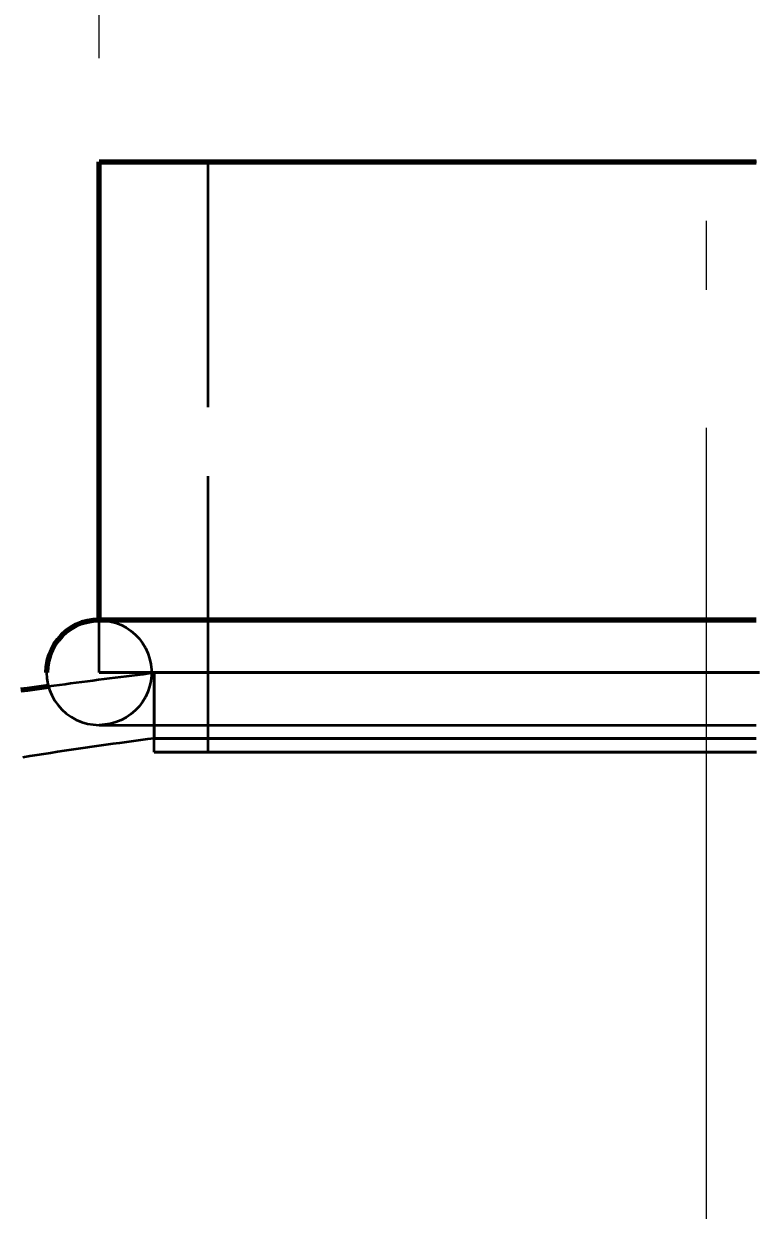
# Model space of a CAD drawing. Header units: millimetres. Extents: x 0 to 1554, y 0 to 420.
# Drawn here: x 106.86 to 117.44, y 348.84 to 366.03 of the extents above; entities that cross this region are included whole.
import ezdxf

# ---------------------------------------------------------------- set-up
doc = ezdxf.new("R2010")
doc.units = ezdxf.units.MM
doc.linetypes.add('IRAM-E-TRAZOS', pattern=[5, 4, -1])
doc.linetypes.add('IRAM-F-TRAZO-PUNTO', pattern=[20, 15, -2, 1, -2])
for name, color, linetype, lineweight in [('01-VISIBLE', 7, 'CONTINUOUS', 70), ('02-OCULTA', 4, 'IRAM-E-TRAZOS', 35), ('03-EJE', 1, 'IRAM-F-TRAZO-PUNTO', 18), ('04-COTA', 3, 'CONTINUOUS', 18)]:
    doc.layers.add(name, color=color, linetype=linetype, lineweight=lineweight)
doc.styles.add('ISO3098', font='isocpeur.ttf')
doc.dimstyles.new('FLAMA-IRAM', dxfattribs={"dimtxt": 3.5, "dimasz": 3.5, "dimexe": 2, "dimexo": 1.5, "dimgap": 1, "dimtad": 1, "dimdec": 1, "dimtxsty": 'ISO3098', "dimblk": 'IRAM_FLECHA', "dimblk1": 'IRAM_FLECHA', "dimblk2": 'IRAM_FLECHA', "dimcen": 2.5, "dimclrd": 256, "dimclre": 256, "dimclrt": 256, "dimazin": 3, "dimtfac": 1, "dimtmove": 0, "dimatfit": 3, "dimlwd": 18, "dimlwe": 18})

# ---------------------------------------------------------------- blocks, each defined once
blk = doc.blocks.new('IRAM_FLECHA')
blk.add_solid([(0, 0), (-1, 0.125), (-1, -0.125)])

msp = doc.modelspace()

# ---------------------------------------------------------------- linework, layer by layer
at = {"layer": '01-VISIBLE'}
msp.add_line((107.95, 357.388), (107.95, 364.028), dxfattribs=at)
for points in [[(107.95, 364.028), (108.03, 364.028), (108.11, 364.028), (108.19, 364.028), (108.27, 364.028), (108.35, 364.028), (108.43, 364.028), (108.51, 364.028), (108.59, 364.028), (108.67, 364.028), (108.75, 364.028), (108.83, 364.028), (108.91, 364.028), (108.99, 364.028), (109.07, 364.028), (109.15, 364.028), (109.23, 364.028), (109.31, 364.028), (109.39, 364.028), (109.47, 364.028), (109.55, 364.028), (109.63, 364.028), (109.71, 364.028), (109.79, 364.028), (109.87, 364.028), (109.95, 364.028), (110.03, 364.028), (110.11, 364.028), (110.19, 364.028), (110.27, 364.028), (110.35, 364.028), (110.43, 364.028), (110.51, 364.028), (110.59, 364.028), (110.67, 364.028), (110.75, 364.028), (110.83, 364.028), (110.91, 364.028), (110.99, 364.028), (111.07, 364.028), (111.15, 364.028), (111.23, 364.028), (111.31, 364.028), (111.39, 364.028), (111.47, 364.028), (111.55, 364.028), (111.63, 364.028), (111.71, 364.028), (111.79, 364.028), (111.87, 364.028), (111.95, 364.028), (112.03, 364.028), (112.11, 364.028), (112.19, 364.028), (112.27, 364.028), (112.35, 364.028), (112.43, 364.028), (112.51, 364.028), (112.59, 364.028), (112.67, 364.028), (112.75, 364.028), (112.83, 364.028), (112.91, 364.028), (112.99, 364.028), (113.07, 364.028), (113.15, 364.028), (113.23, 364.028), (113.31, 364.028), (113.39, 364.028), (113.47, 364.028), (113.55, 364.028), (113.63, 364.028), (113.71, 364.028), (113.79, 364.028), (113.87, 364.028), (113.95, 364.028), (114.03, 364.028), (114.11, 364.028), (114.19, 364.028), (114.27, 364.028), (114.35, 364.028), (114.43, 364.028), (114.51, 364.028), (114.59, 364.028), (114.67, 364.028), (114.75, 364.028), (114.83, 364.028), (114.91, 364.028), (114.99, 364.028), (115.07, 364.028), (115.15, 364.028), (115.23, 364.028), (115.31, 364.028), (115.39, 364.028), (115.47, 364.028), (115.55, 364.028), (115.63, 364.028), (115.71, 364.028), (115.79, 364.028), (115.87, 364.028), (115.95, 364.028), (116.03, 364.028), (116.11, 364.028), (116.19, 364.028), (116.27, 364.028), (116.35, 364.028), (116.43, 364.028), (116.51, 364.028), (116.59, 364.028), (116.67, 364.028), (116.75, 364.028), (116.83, 364.028), (116.91, 364.028), (116.99, 364.028), (117.07, 364.028), (117.15, 364.028), (117.23, 364.028), (117.31, 364.028), (117.39, 364.028), (117.47, 364.028)], [(107.95, 357.388), (107.865, 357.383), (107.781, 357.369), (107.699, 357.346), (107.62, 357.313), (107.546, 357.272), (107.476, 357.222), (107.413, 357.166), (107.356, 357.102), (107.306, 357.033), (107.265, 356.958), (107.233, 356.879), (107.209, 356.797), (107.195, 356.713), (107.19, 356.628)], [(117.47, 357.388), (117.39, 357.388), (117.31, 357.388), (117.23, 357.388), (117.15, 357.388), (117.07, 357.388), (116.99, 357.388), (116.91, 357.388), (116.83, 357.388), (116.75, 357.388), (116.67, 357.388), (116.59, 357.388), (116.51, 357.388), (116.43, 357.388), (116.35, 357.388), (116.27, 357.388), (116.19, 357.388), (116.11, 357.388), (116.03, 357.388), (115.95, 357.388), (115.87, 357.388), (115.79, 357.388), (115.71, 357.388), (115.63, 357.388), (115.55, 357.388), (115.47, 357.388), (115.39, 357.388), (115.31, 357.388), (115.23, 357.388), (115.15, 357.388), (115.07, 357.388), (114.99, 357.388), (114.91, 357.388), (114.83, 357.388), (114.75, 357.388), (114.67, 357.388), (114.59, 357.388), (114.51, 357.388), (114.43, 357.388), (114.35, 357.388), (114.27, 357.388), (114.19, 357.388), (114.11, 357.388), (114.03, 357.388), (113.95, 357.388), (113.87, 357.388), (113.79, 357.388), (113.71, 357.388), (113.63, 357.388), (113.55, 357.388), (113.47, 357.388), (113.39, 357.388), (113.31, 357.388), (113.23, 357.388), (113.15, 357.388), (113.07, 357.388), (112.99, 357.388), (112.91, 357.388), (112.83, 357.388), (112.75, 357.388), (112.67, 357.388), (112.59, 357.388), (112.51, 357.388), (112.43, 357.388), (112.35, 357.388), (112.27, 357.388), (112.19, 357.388), (112.11, 357.388), (112.03, 357.388), (111.95, 357.388), (111.87, 357.388), (111.79, 357.388), (111.71, 357.388), (111.63, 357.388), (111.55, 357.388), (111.47, 357.388), (111.39, 357.388), (111.31, 357.388), (111.23, 357.388), (111.15, 357.388), (111.07, 357.388), (110.99, 357.388), (110.91, 357.388), (110.83, 357.388), (110.75, 357.388), (110.67, 357.388), (110.59, 357.388), (110.51, 357.388), (110.43, 357.388), (110.35, 357.388), (110.27, 357.388), (110.19, 357.388), (110.11, 357.388), (110.03, 357.388), (109.95, 357.388), (109.87, 357.388), (109.79, 357.388), (109.71, 357.388), (109.63, 357.388), (109.55, 357.388), (109.47, 357.388), (109.39, 357.388), (109.31, 357.388), (109.23, 357.388), (109.15, 357.388), (109.07, 357.388), (108.99, 357.388), (108.91, 357.388), (108.83, 357.388), (108.75, 357.388), (108.67, 357.388), (108.59, 357.388), (108.51, 357.388), (108.43, 357.388), (108.35, 357.388), (108.27, 357.388), (108.19, 357.388), (108.11, 357.388), (108.03, 357.388), (107.95, 357.388)], [(106.816, 356.376), (106.916, 356.389), (107.016, 356.403), (107.116, 356.416), (107.216, 356.43)]]:
    msp.add_lwpolyline(points, dxfattribs=at)
at = {"layer": '02-OCULTA'}
for p, q in [((109.53, 355.474), (109.53, 364.028)), ((107.95, 356.628), (107.95, 357.388)), ((108.748, 355.474), (108.748, 356.628)), ((108.75, 356.628), (108.75, 355.674))]:
    msp.add_line(p, q, dxfattribs=at)
for points in [[(117.47, 364.028), (117.39, 364.028), (117.31, 364.028), (117.23, 364.028), (117.15, 364.028), (117.07, 364.028), (116.99, 364.028), (116.91, 364.028), (116.83, 364.028), (116.75, 364.028), (116.67, 364.028), (116.59, 364.028), (116.51, 364.028), (116.43, 364.028), (116.35, 364.028), (116.27, 364.028), (116.19, 364.028), (116.11, 364.028), (116.03, 364.028), (115.95, 364.028), (115.87, 364.028), (115.79, 364.028), (115.71, 364.028), (115.63, 364.028), (115.55, 364.028), (115.47, 364.028), (115.39, 364.028), (115.31, 364.028), (115.23, 364.028), (115.15, 364.028), (115.07, 364.028), (114.99, 364.028), (114.91, 364.028), (114.83, 364.028), (114.75, 364.028), (114.67, 364.028), (114.59, 364.028), (114.51, 364.028), (114.43, 364.028), (114.35, 364.028), (114.27, 364.028), (114.19, 364.028), (114.11, 364.028), (114.03, 364.028), (113.95, 364.028), (113.87, 364.028), (113.79, 364.028), (113.71, 364.028), (113.63, 364.028), (113.55, 364.028), (113.47, 364.028), (113.39, 364.028), (113.31, 364.028), (113.23, 364.028), (113.15, 364.028), (113.07, 364.028), (112.99, 364.028), (112.91, 364.028), (112.83, 364.028), (112.75, 364.028), (112.67, 364.028), (112.59, 364.028), (112.51, 364.028), (112.43, 364.028), (112.35, 364.028), (112.27, 364.028), (112.19, 364.028), (112.11, 364.028), (112.03, 364.028), (111.95, 364.028), (111.87, 364.028), (111.79, 364.028), (111.71, 364.028), (111.63, 364.028), (111.55, 364.028), (111.47, 364.028), (111.39, 364.028), (111.31, 364.028), (111.23, 364.028), (111.15, 364.028), (111.07, 364.028), (110.99, 364.028), (110.91, 364.028), (110.83, 364.028), (110.75, 364.028), (110.67, 364.028), (110.59, 364.028), (110.51, 364.028), (110.43, 364.028), (110.35, 364.028), (110.27, 364.028), (110.19, 364.028), (110.11, 364.028), (110.03, 364.028), (109.95, 364.028), (109.87, 364.028), (109.79, 364.028), (109.71, 364.028), (109.63, 364.028), (109.55, 364.028), (109.47, 364.028), (109.39, 364.028), (109.31, 364.028), (109.23, 364.028), (109.15, 364.028), (109.07, 364.028), (108.99, 364.028), (108.91, 364.028), (108.83, 364.028), (108.75, 364.028), (108.67, 364.028), (108.59, 364.028), (108.51, 364.028), (108.43, 364.028), (108.35, 364.028), (108.27, 364.028), (108.19, 364.028), (108.11, 364.028), (108.03, 364.028), (107.95, 364.028)], [(117.472, 364.028), (117.392, 364.028), (117.312, 364.028), (117.231, 364.028), (117.151, 364.028), (117.071, 364.028), (116.991, 364.028), (116.91, 364.028), (116.83, 364.028), (116.75, 364.028), (116.67, 364.028), (116.59, 364.028), (116.509, 364.028), (116.429, 364.028), (116.349, 364.028), (116.269, 364.028), (116.188, 364.028), (116.108, 364.028), (116.028, 364.028), (115.948, 364.028), (115.868, 364.028), (115.787, 364.028), (115.707, 364.028), (115.627, 364.028), (115.547, 364.028), (115.466, 364.028), (115.386, 364.028), (115.306, 364.028), (115.226, 364.028), (115.146, 364.028), (115.065, 364.028), (114.985, 364.028), (114.905, 364.028), (114.825, 364.028), (114.744, 364.028), (114.664, 364.028), (114.584, 364.028), (114.504, 364.028), (114.424, 364.028), (114.343, 364.028), (114.263, 364.028), (114.183, 364.028), (114.103, 364.028), (114.022, 364.028), (113.942, 364.028), (113.862, 364.028), (113.782, 364.028), (113.702, 364.028), (113.621, 364.028), (113.541, 364.028), (113.461, 364.028), (113.381, 364.028), (113.3, 364.028), (113.22, 364.028), (113.14, 364.028), (113.06, 364.028), (112.98, 364.028), (112.899, 364.028), (112.819, 364.028), (112.739, 364.028), (112.659, 364.028), (112.578, 364.028), (112.498, 364.028), (112.418, 364.028), (112.338, 364.028), (112.258, 364.028), (112.177, 364.028), (112.097, 364.028), (112.017, 364.028), (111.937, 364.028), (111.856, 364.028), (111.776, 364.028), (111.696, 364.028), (111.616, 364.028), (111.536, 364.028), (111.455, 364.028), (111.375, 364.028), (111.295, 364.028), (111.215, 364.028), (111.134, 364.028), (111.054, 364.028), (110.974, 364.028), (110.894, 364.028), (110.814, 364.028), (110.733, 364.028), (110.653, 364.028), (110.573, 364.028), (110.493, 364.028), (110.412, 364.028), (110.332, 364.028), (110.252, 364.028), (110.172, 364.028), (110.092, 364.028), (110.011, 364.028), (109.931, 364.028), (109.851, 364.028), (109.771, 364.028), (109.69, 364.028), (109.61, 364.028), (109.53, 364.028)], [(109.53, 364.028), (109.61, 364.028), (109.69, 364.028), (109.771, 364.028), (109.851, 364.028), (109.931, 364.028), (110.011, 364.028), (110.092, 364.028), (110.172, 364.028), (110.252, 364.028), (110.332, 364.028), (110.412, 364.028), (110.493, 364.028), (110.573, 364.028), (110.653, 364.028), (110.733, 364.028), (110.814, 364.028), (110.894, 364.028), (110.974, 364.028), (111.054, 364.028), (111.134, 364.028), (111.215, 364.028), (111.295, 364.028), (111.375, 364.028), (111.455, 364.028), (111.536, 364.028), (111.616, 364.028), (111.696, 364.028), (111.776, 364.028), (111.856, 364.028), (111.937, 364.028), (112.017, 364.028), (112.097, 364.028), (112.177, 364.028), (112.258, 364.028), (112.338, 364.028), (112.418, 364.028), (112.498, 364.028), (112.578, 364.028), (112.659, 364.028), (112.739, 364.028), (112.819, 364.028), (112.899, 364.028), (112.98, 364.028), (113.06, 364.028), (113.14, 364.028), (113.22, 364.028), (113.3, 364.028), (113.381, 364.028), (113.461, 364.028), (113.541, 364.028), (113.621, 364.028), (113.702, 364.028), (113.782, 364.028), (113.862, 364.028), (113.942, 364.028), (114.022, 364.028), (114.103, 364.028), (114.183, 364.028), (114.263, 364.028), (114.343, 364.028), (114.424, 364.028), (114.504, 364.028), (114.584, 364.028), (114.664, 364.028), (114.744, 364.028), (114.825, 364.028), (114.905, 364.028), (114.985, 364.028), (115.065, 364.028), (115.146, 364.028), (115.226, 364.028), (115.306, 364.028), (115.386, 364.028), (115.466, 364.028), (115.547, 364.028), (115.627, 364.028), (115.707, 364.028), (115.787, 364.028), (115.868, 364.028), (115.948, 364.028), (116.028, 364.028), (116.108, 364.028), (116.188, 364.028), (116.269, 364.028), (116.349, 364.028), (116.429, 364.028), (116.509, 364.028), (116.59, 364.028), (116.67, 364.028), (116.75, 364.028), (116.83, 364.028), (116.91, 364.028), (116.991, 364.028), (117.071, 364.028), (117.151, 364.028), (117.231, 364.028), (117.312, 364.028), (117.392, 364.028), (117.472, 364.028)], [(117.47, 357.388), (117.39, 357.388), (117.31, 357.388), (117.23, 357.388), (117.15, 357.388), (117.07, 357.388), (116.99, 357.388), (116.91, 357.388), (116.83, 357.388), (116.75, 357.388), (116.67, 357.388), (116.59, 357.388), (116.51, 357.388), (116.43, 357.388), (116.35, 357.388), (116.27, 357.388), (116.19, 357.388), (116.11, 357.388), (116.03, 357.388), (115.95, 357.388), (115.87, 357.388), (115.79, 357.388), (115.71, 357.388), (115.63, 357.388), (115.55, 357.388), (115.47, 357.388), (115.39, 357.388), (115.31, 357.388), (115.23, 357.388), (115.15, 357.388), (115.07, 357.388), (114.99, 357.388), (114.91, 357.388), (114.83, 357.388), (114.75, 357.388), (114.67, 357.388), (114.59, 357.388), (114.51, 357.388), (114.43, 357.388), (114.35, 357.388), (114.27, 357.388), (114.19, 357.388), (114.11, 357.388), (114.03, 357.388), (113.95, 357.388), (113.87, 357.388), (113.79, 357.388), (113.71, 357.388), (113.63, 357.388), (113.55, 357.388), (113.47, 357.388), (113.39, 357.388), (113.31, 357.388), (113.23, 357.388), (113.15, 357.388), (113.07, 357.388), (112.99, 357.388), (112.91, 357.388), (112.83, 357.388), (112.75, 357.388), (112.67, 357.388), (112.59, 357.388), (112.51, 357.388), (112.43, 357.388), (112.35, 357.388), (112.27, 357.388), (112.19, 357.388), (112.11, 357.388), (112.03, 357.388), (111.95, 357.388), (111.87, 357.388), (111.79, 357.388), (111.71, 357.388), (111.63, 357.388), (111.55, 357.388), (111.47, 357.388), (111.39, 357.388), (111.31, 357.388), (111.23, 357.388), (111.15, 357.388), (111.07, 357.388), (110.99, 357.388), (110.91, 357.388), (110.83, 357.388), (110.75, 357.388), (110.67, 357.388), (110.59, 357.388), (110.51, 357.388), (110.43, 357.388), (110.35, 357.388), (110.27, 357.388), (110.19, 357.388), (110.11, 357.388), (110.03, 357.388), (109.95, 357.388), (109.87, 357.388), (109.79, 357.388), (109.71, 357.388), (109.63, 357.388), (109.55, 357.388), (109.47, 357.388), (109.39, 357.388), (109.31, 357.388), (109.23, 357.388), (109.15, 357.388), (109.07, 357.388), (108.99, 357.388), (108.91, 357.388), (108.83, 357.388), (108.75, 357.388), (108.67, 357.388), (108.59, 357.388), (108.51, 357.388), (108.43, 357.388), (108.35, 357.388), (108.27, 357.388), (108.19, 357.388), (108.11, 357.388), (108.03, 357.388), (107.95, 357.388)], [(107.95, 357.388), (108.032, 357.384), (108.113, 357.37), (108.193, 357.348), (108.269, 357.318), (108.342, 357.279), (108.41, 357.233), (108.473, 357.18), (108.529, 357.12), (108.579, 357.055), (108.621, 356.984), (108.656, 356.91), (108.682, 356.832), (108.7, 356.751), (108.709, 356.669), (108.709, 356.587), (108.7, 356.505), (108.682, 356.425), (108.656, 356.347), (108.621, 356.272), (108.579, 356.202), (108.529, 356.136), (108.473, 356.076), (108.41, 356.023), (108.342, 355.977), (108.269, 355.938), (108.193, 355.908), (108.113, 355.886), (108.032, 355.873), (107.95, 355.868)], [(107.19, 356.628), (107.195, 356.543), (107.209, 356.459), (107.233, 356.377), (107.265, 356.298), (107.306, 356.224), (107.356, 356.154), (107.413, 356.091), (107.476, 356.034), (107.546, 355.985), (107.62, 355.943), (107.699, 355.911), (107.781, 355.887), (107.865, 355.873), (107.95, 355.868)], [(107.216, 356.43), (107.297, 356.44), (107.378, 356.451), (107.458, 356.462), (107.539, 356.472), (107.62, 356.483), (107.701, 356.494), (107.781, 356.504), (107.862, 356.515), (107.943, 356.525), (108.023, 356.535), (108.104, 356.546), (108.185, 356.556), (108.266, 356.566), (108.346, 356.576), (108.427, 356.587), (108.508, 356.597), (108.589, 356.607), (108.669, 356.618), (108.75, 356.628)], [(117.47, 356.628), (117.39, 356.628), (117.31, 356.628), (117.23, 356.628), (117.15, 356.628), (117.07, 356.628), (116.99, 356.628), (116.91, 356.628), (116.83, 356.628), (116.75, 356.628), (116.67, 356.628), (116.59, 356.628), (116.51, 356.628), (116.43, 356.628), (116.35, 356.628), (116.27, 356.628), (116.19, 356.628), (116.11, 356.628), (116.03, 356.628), (115.95, 356.628), (115.87, 356.628), (115.79, 356.628), (115.71, 356.628), (115.63, 356.628), (115.55, 356.628), (115.47, 356.628), (115.39, 356.628), (115.31, 356.628), (115.23, 356.628), (115.15, 356.628), (115.07, 356.628), (114.99, 356.628), (114.91, 356.628), (114.83, 356.628), (114.75, 356.628), (114.67, 356.628), (114.59, 356.628), (114.51, 356.628), (114.43, 356.628), (114.35, 356.628), (114.27, 356.628), (114.19, 356.628), (114.11, 356.628), (114.03, 356.628), (113.95, 356.628), (113.87, 356.628), (113.79, 356.628), (113.71, 356.628), (113.63, 356.628), (113.55, 356.628), (113.47, 356.628), (113.39, 356.628), (113.31, 356.628), (113.23, 356.628), (113.15, 356.628), (113.07, 356.628), (112.99, 356.628), (112.91, 356.628), (112.83, 356.628), (112.75, 356.628), (112.67, 356.628), (112.59, 356.628), (112.51, 356.628), (112.43, 356.628), (112.35, 356.628), (112.27, 356.628), (112.19, 356.628), (112.11, 356.628), (112.03, 356.628), (111.95, 356.628), (111.87, 356.628), (111.79, 356.628), (111.71, 356.628), (111.63, 356.628), (111.55, 356.628), (111.47, 356.628), (111.39, 356.628), (111.31, 356.628), (111.23, 356.628), (111.15, 356.628), (111.07, 356.628), (110.99, 356.628), (110.91, 356.628), (110.83, 356.628), (110.75, 356.628), (110.67, 356.628), (110.59, 356.628), (110.51, 356.628), (110.43, 356.628), (110.35, 356.628), (110.27, 356.628), (110.19, 356.628), (110.11, 356.628), (110.03, 356.628), (109.95, 356.628), (109.87, 356.628), (109.79, 356.628), (109.71, 356.628), (109.63, 356.628), (109.55, 356.628), (109.47, 356.628), (109.39, 356.628), (109.31, 356.628), (109.23, 356.628), (109.15, 356.628), (109.07, 356.628), (108.99, 356.628), (108.91, 356.628), (108.83, 356.628), (108.75, 356.628), (108.67, 356.628), (108.59, 356.628), (108.51, 356.628), (108.43, 356.628), (108.35, 356.628), (108.27, 356.628), (108.19, 356.628), (108.11, 356.628), (108.03, 356.628), (107.95, 356.628)], [(107.95, 356.628), (108.03, 356.628), (108.11, 356.628), (108.19, 356.628), (108.27, 356.628), (108.35, 356.628), (108.43, 356.628), (108.51, 356.628), (108.59, 356.628), (108.67, 356.628), (108.75, 356.628), (108.83, 356.628), (108.91, 356.628), (108.99, 356.628), (109.07, 356.628), (109.15, 356.628), (109.23, 356.628), (109.31, 356.628), (109.39, 356.628), (109.47, 356.628), (109.55, 356.628), (109.63, 356.628), (109.71, 356.628), (109.79, 356.628), (109.87, 356.628), (109.95, 356.628), (110.03, 356.628), (110.11, 356.628), (110.19, 356.628), (110.27, 356.628), (110.35, 356.628), (110.43, 356.628), (110.51, 356.628), (110.59, 356.628), (110.67, 356.628), (110.75, 356.628), (110.83, 356.628), (110.91, 356.628), (110.99, 356.628), (111.07, 356.628), (111.15, 356.628), (111.23, 356.628), (111.31, 356.628), (111.39, 356.628), (111.47, 356.628), (111.55, 356.628), (111.63, 356.628), (111.71, 356.628), (111.79, 356.628), (111.87, 356.628), (111.95, 356.628), (112.03, 356.628), (112.11, 356.628), (112.19, 356.628), (112.27, 356.628), (112.35, 356.628), (112.43, 356.628), (112.51, 356.628), (112.59, 356.628), (112.67, 356.628), (112.75, 356.628), (112.83, 356.628), (112.91, 356.628), (112.99, 356.628), (113.07, 356.628), (113.15, 356.628), (113.23, 356.628), (113.31, 356.628), (113.39, 356.628), (113.47, 356.628), (113.55, 356.628), (113.63, 356.628), (113.71, 356.628), (113.79, 356.628), (113.87, 356.628), (113.95, 356.628), (114.03, 356.628), (114.11, 356.628), (114.19, 356.628), (114.27, 356.628), (114.35, 356.628), (114.43, 356.628), (114.51, 356.628), (114.59, 356.628), (114.67, 356.628), (114.75, 356.628), (114.83, 356.628), (114.91, 356.628), (114.99, 356.628), (115.07, 356.628), (115.15, 356.628), (115.23, 356.628), (115.31, 356.628), (115.39, 356.628), (115.47, 356.628), (115.55, 356.628), (115.63, 356.628), (115.71, 356.628), (115.79, 356.628), (115.87, 356.628), (115.95, 356.628), (116.03, 356.628), (116.11, 356.628), (116.19, 356.628), (116.27, 356.628), (116.35, 356.628), (116.43, 356.628), (116.51, 356.628), (116.59, 356.628), (116.67, 356.628), (116.75, 356.628), (116.83, 356.628), (116.91, 356.628), (116.99, 356.628), (117.07, 356.628), (117.15, 356.628), (117.23, 356.628), (117.31, 356.628), (117.39, 356.628), (117.47, 356.628)], [(117.47, 356.628), (117.39, 356.628), (117.31, 356.628), (117.23, 356.628), (117.15, 356.628), (117.07, 356.628), (116.99, 356.628), (116.91, 356.628), (116.83, 356.628), (116.75, 356.628), (116.67, 356.628), (116.59, 356.628), (116.51, 356.628), (116.43, 356.628), (116.35, 356.628), (116.27, 356.628), (116.19, 356.628), (116.11, 356.628), (116.03, 356.628), (115.95, 356.628), (115.87, 356.628), (115.79, 356.628), (115.71, 356.628), (115.63, 356.628), (115.55, 356.628), (115.47, 356.628), (115.39, 356.628), (115.31, 356.628), (115.23, 356.628), (115.15, 356.628), (115.07, 356.628), (114.99, 356.628), (114.91, 356.628), (114.83, 356.628), (114.749, 356.628), (114.669, 356.628), (114.589, 356.628), (114.509, 356.628), (114.429, 356.628), (114.349, 356.628), (114.269, 356.628), (114.189, 356.628), (114.109, 356.628), (114.029, 356.628), (113.949, 356.628), (113.869, 356.628), (113.789, 356.628), (113.709, 356.628), (113.629, 356.628), (113.549, 356.628), (113.469, 356.628), (113.389, 356.628), (113.309, 356.628), (113.229, 356.628), (113.149, 356.628), (113.069, 356.628), (112.989, 356.628), (112.909, 356.628), (112.829, 356.628), (112.749, 356.628), (112.669, 356.628), (112.589, 356.628), (112.509, 356.628), (112.429, 356.628), (112.349, 356.628), (112.269, 356.628), (112.189, 356.628), (112.109, 356.628), (112.029, 356.628), (111.949, 356.628), (111.869, 356.628), (111.789, 356.628), (111.709, 356.628), (111.629, 356.628), (111.549, 356.628), (111.469, 356.628), (111.389, 356.628), (111.309, 356.628), (111.229, 356.628), (111.149, 356.628), (111.069, 356.628), (110.989, 356.628), (110.909, 356.628), (110.829, 356.628), (110.748, 356.628), (110.668, 356.628), (110.588, 356.628), (110.508, 356.628), (110.428, 356.628), (110.348, 356.628), (110.268, 356.628), (110.188, 356.628), (110.108, 356.628), (110.028, 356.628), (109.948, 356.628), (109.868, 356.628), (109.788, 356.628), (109.708, 356.628), (109.628, 356.628), (109.548, 356.628), (109.468, 356.628), (109.388, 356.628), (109.308, 356.628), (109.228, 356.628), (109.148, 356.628), (109.068, 356.628), (108.988, 356.628), (108.908, 356.628), (108.828, 356.628), (108.748, 356.628)], [(108.748, 356.628), (108.828, 356.628), (108.908, 356.628), (108.988, 356.628), (109.068, 356.628), (109.148, 356.628), (109.228, 356.628), (109.308, 356.628), (109.388, 356.628), (109.468, 356.628), (109.548, 356.628), (109.628, 356.628), (109.708, 356.628), (109.788, 356.628), (109.868, 356.628), (109.948, 356.628), (110.028, 356.628), (110.108, 356.628), (110.188, 356.628), (110.268, 356.628), (110.348, 356.628), (110.428, 356.628), (110.508, 356.628), (110.588, 356.628), (110.668, 356.628), (110.748, 356.628), (110.829, 356.628), (110.909, 356.628), (110.989, 356.628), (111.069, 356.628), (111.149, 356.628), (111.229, 356.628), (111.309, 356.628), (111.389, 356.628), (111.469, 356.628), (111.549, 356.628), (111.629, 356.628), (111.709, 356.628), (111.789, 356.628), (111.869, 356.628), (111.949, 356.628), (112.029, 356.628), (112.109, 356.628), (112.189, 356.628), (112.269, 356.628), (112.349, 356.628), (112.429, 356.628), (112.509, 356.628), (112.589, 356.628), (112.669, 356.628), (112.749, 356.628), (112.829, 356.628), (112.909, 356.628), (112.989, 356.628), (113.069, 356.628), (113.149, 356.628), (113.229, 356.628), (113.309, 356.628), (113.389, 356.628), (113.469, 356.628), (113.549, 356.628), (113.629, 356.628), (113.709, 356.628), (113.789, 356.628), (113.869, 356.628), (113.949, 356.628), (114.029, 356.628), (114.109, 356.628), (114.189, 356.628), (114.269, 356.628), (114.349, 356.628), (114.429, 356.628), (114.509, 356.628), (114.589, 356.628), (114.669, 356.628), (114.749, 356.628), (114.83, 356.628), (114.91, 356.628), (114.99, 356.628), (115.07, 356.628), (115.15, 356.628), (115.23, 356.628), (115.31, 356.628), (115.39, 356.628), (115.47, 356.628), (115.55, 356.628), (115.63, 356.628), (115.71, 356.628), (115.79, 356.628), (115.87, 356.628), (115.95, 356.628), (116.03, 356.628), (116.11, 356.628), (116.19, 356.628), (116.27, 356.628), (116.35, 356.628), (116.43, 356.628), (116.51, 356.628), (116.59, 356.628), (116.67, 356.628), (116.75, 356.628), (116.83, 356.628), (116.91, 356.628), (116.99, 356.628), (117.07, 356.628), (117.15, 356.628), (117.23, 356.628), (117.31, 356.628), (117.39, 356.628), (117.47, 356.628)], [(117.514, 356.628), (117.433, 356.628), (117.353, 356.628), (117.273, 356.628), (117.192, 356.628), (117.112, 356.628), (117.031, 356.628), (116.951, 356.628), (116.871, 356.628), (116.79, 356.628), (116.71, 356.628), (116.629, 356.628), (116.549, 356.628), (116.469, 356.628), (116.388, 356.628), (116.308, 356.628), (116.227, 356.628), (116.147, 356.628), (116.067, 356.628), (115.986, 356.628), (115.906, 356.628), (115.825, 356.628), (115.745, 356.628), (115.665, 356.628), (115.584, 356.628), (115.504, 356.628), (115.423, 356.628), (115.343, 356.628), (115.263, 356.628), (115.182, 356.628), (115.102, 356.628), (115.021, 356.628), (114.941, 356.628), (114.861, 356.628), (114.78, 356.628), (114.7, 356.628), (114.619, 356.628), (114.539, 356.628), (114.459, 356.628), (114.378, 356.628), (114.298, 356.628), (114.217, 356.628), (114.137, 356.628), (114.057, 356.628), (113.976, 356.628), (113.896, 356.628), (113.815, 356.628), (113.735, 356.628), (113.655, 356.628), (113.574, 356.628), (113.494, 356.628), (113.413, 356.628), (113.333, 356.628), (113.253, 356.628), (113.172, 356.628), (113.092, 356.628), (113.011, 356.628), (112.931, 356.628), (112.851, 356.628), (112.77, 356.628), (112.69, 356.628), (112.609, 356.628), (112.529, 356.628), (112.448, 356.628), (112.368, 356.628), (112.288, 356.628), (112.207, 356.628), (112.127, 356.628), (112.046, 356.628), (111.966, 356.628), (111.886, 356.628), (111.805, 356.628), (111.725, 356.628), (111.644, 356.628), (111.564, 356.628), (111.484, 356.628), (111.403, 356.628), (111.323, 356.628), (111.242, 356.628), (111.162, 356.628), (111.082, 356.628), (111.001, 356.628), (110.921, 356.628), (110.84, 356.628), (110.76, 356.628), (110.68, 356.628), (110.599, 356.628), (110.519, 356.628), (110.438, 356.628), (110.358, 356.628), (110.278, 356.628), (110.197, 356.628), (110.117, 356.628), (110.036, 356.628), (109.956, 356.628), (109.876, 356.628), (109.795, 356.628), (109.715, 356.628), (109.634, 356.628), (109.554, 356.628), (109.474, 356.628), (109.393, 356.628), (109.313, 356.628), (109.232, 356.628), (109.152, 356.628), (109.072, 356.628), (108.991, 356.628), (108.911, 356.628), (108.83, 356.628), (108.75, 356.628)], [(108.75, 356.628), (108.83, 356.628), (108.911, 356.628), (108.991, 356.628), (109.072, 356.628), (109.152, 356.628), (109.232, 356.628), (109.313, 356.628), (109.393, 356.628), (109.474, 356.628), (109.554, 356.628), (109.634, 356.628), (109.715, 356.628), (109.795, 356.628), (109.876, 356.628), (109.956, 356.628), (110.036, 356.628), (110.117, 356.628), (110.197, 356.628), (110.278, 356.628), (110.358, 356.628), (110.438, 356.628), (110.519, 356.628), (110.599, 356.628), (110.68, 356.628), (110.76, 356.628), (110.84, 356.628), (110.921, 356.628), (111.001, 356.628), (111.082, 356.628), (111.162, 356.628), (111.242, 356.628), (111.323, 356.628), (111.403, 356.628), (111.484, 356.628), (111.564, 356.628), (111.644, 356.628), (111.725, 356.628), (111.805, 356.628), (111.886, 356.628), (111.966, 356.628), (112.046, 356.628), (112.127, 356.628), (112.207, 356.628), (112.288, 356.628), (112.368, 356.628), (112.448, 356.628), (112.529, 356.628), (112.609, 356.628), (112.69, 356.628), (112.77, 356.628), (112.851, 356.628), (112.931, 356.628), (113.011, 356.628), (113.092, 356.628), (113.172, 356.628), (113.253, 356.628), (113.333, 356.628), (113.413, 356.628), (113.494, 356.628), (113.574, 356.628), (113.655, 356.628), (113.735, 356.628), (113.815, 356.628), (113.896, 356.628), (113.976, 356.628), (114.057, 356.628), (114.137, 356.628), (114.217, 356.628), (114.298, 356.628), (114.378, 356.628), (114.459, 356.628), (114.539, 356.628), (114.619, 356.628), (114.7, 356.628), (114.78, 356.628), (114.861, 356.628), (114.941, 356.628), (115.021, 356.628), (115.102, 356.628), (115.182, 356.628), (115.263, 356.628), (115.343, 356.628), (115.423, 356.628), (115.504, 356.628), (115.584, 356.628), (115.665, 356.628), (115.745, 356.628), (115.825, 356.628), (115.906, 356.628), (115.986, 356.628), (116.067, 356.628), (116.147, 356.628), (116.227, 356.628), (116.308, 356.628), (116.388, 356.628), (116.469, 356.628), (116.549, 356.628), (116.629, 356.628), (116.71, 356.628), (116.79, 356.628), (116.871, 356.628), (116.951, 356.628), (117.031, 356.628), (117.112, 356.628), (117.192, 356.628), (117.273, 356.628), (117.353, 356.628), (117.433, 356.628), (117.514, 356.628)], [(107.95, 355.868), (108.03, 355.868), (108.11, 355.868), (108.19, 355.868), (108.27, 355.868), (108.35, 355.868), (108.43, 355.868), (108.51, 355.868), (108.59, 355.868), (108.67, 355.868), (108.75, 355.868), (108.83, 355.868), (108.91, 355.868), (108.99, 355.868), (109.07, 355.868), (109.15, 355.868), (109.23, 355.868), (109.31, 355.868), (109.39, 355.868), (109.47, 355.868), (109.55, 355.868), (109.63, 355.868), (109.71, 355.868), (109.79, 355.868), (109.87, 355.868), (109.95, 355.868), (110.03, 355.868), (110.11, 355.868), (110.19, 355.868), (110.27, 355.868), (110.35, 355.868), (110.43, 355.868), (110.51, 355.868), (110.59, 355.868), (110.67, 355.868), (110.75, 355.868), (110.83, 355.868), (110.91, 355.868), (110.99, 355.868), (111.07, 355.868), (111.15, 355.868), (111.23, 355.868), (111.31, 355.868), (111.39, 355.868), (111.47, 355.868), (111.55, 355.868), (111.63, 355.868), (111.71, 355.868), (111.79, 355.868), (111.87, 355.868), (111.95, 355.868), (112.03, 355.868), (112.11, 355.868), (112.19, 355.868), (112.27, 355.868), (112.35, 355.868), (112.43, 355.868), (112.51, 355.868), (112.59, 355.868), (112.67, 355.868), (112.75, 355.868), (112.83, 355.868), (112.91, 355.868), (112.99, 355.868), (113.07, 355.868), (113.15, 355.868), (113.23, 355.868), (113.31, 355.868), (113.39, 355.868), (113.47, 355.868), (113.55, 355.868), (113.63, 355.868), (113.71, 355.868), (113.79, 355.868), (113.87, 355.868), (113.95, 355.868), (114.03, 355.868), (114.11, 355.868), (114.19, 355.868), (114.27, 355.868), (114.35, 355.868), (114.43, 355.868), (114.51, 355.868), (114.59, 355.868), (114.67, 355.868), (114.75, 355.868), (114.83, 355.868), (114.91, 355.868), (114.99, 355.868), (115.07, 355.868), (115.15, 355.868), (115.23, 355.868), (115.31, 355.868), (115.39, 355.868), (115.47, 355.868), (115.55, 355.868), (115.63, 355.868), (115.71, 355.868), (115.79, 355.868), (115.87, 355.868), (115.95, 355.868), (116.03, 355.868), (116.11, 355.868), (116.19, 355.868), (116.27, 355.868), (116.35, 355.868), (116.43, 355.868), (116.51, 355.868), (116.59, 355.868), (116.67, 355.868), (116.75, 355.868), (116.83, 355.868), (116.91, 355.868), (116.99, 355.868), (117.07, 355.868), (117.15, 355.868), (117.23, 355.868), (117.31, 355.868), (117.39, 355.868), (117.47, 355.868)], [(107.95, 355.868), (108.03, 355.868), (108.11, 355.868), (108.19, 355.868), (108.27, 355.868), (108.35, 355.868), (108.43, 355.868), (108.51, 355.868), (108.59, 355.868), (108.67, 355.868), (108.75, 355.868), (108.83, 355.868), (108.91, 355.868), (108.99, 355.868), (109.07, 355.868), (109.15, 355.868), (109.23, 355.868), (109.31, 355.868), (109.39, 355.868), (109.47, 355.868), (109.55, 355.868), (109.63, 355.868), (109.71, 355.868), (109.79, 355.868), (109.87, 355.868), (109.95, 355.868), (110.03, 355.868), (110.11, 355.868), (110.19, 355.868), (110.27, 355.868), (110.35, 355.868), (110.43, 355.868), (110.51, 355.868), (110.59, 355.868), (110.67, 355.868), (110.75, 355.868), (110.83, 355.868), (110.91, 355.868), (110.99, 355.868), (111.07, 355.868), (111.15, 355.868), (111.23, 355.868), (111.31, 355.868), (111.39, 355.868), (111.47, 355.868), (111.55, 355.868), (111.63, 355.868), (111.71, 355.868), (111.79, 355.868), (111.87, 355.868), (111.95, 355.868), (112.03, 355.868), (112.11, 355.868), (112.19, 355.868), (112.27, 355.868), (112.35, 355.868), (112.43, 355.868), (112.51, 355.868), (112.59, 355.868), (112.67, 355.868), (112.75, 355.868), (112.83, 355.868), (112.91, 355.868), (112.99, 355.868), (113.07, 355.868), (113.15, 355.868), (113.23, 355.868), (113.31, 355.868), (113.39, 355.868), (113.47, 355.868), (113.55, 355.868), (113.63, 355.868), (113.71, 355.868), (113.79, 355.868), (113.87, 355.868), (113.95, 355.868), (114.03, 355.868), (114.11, 355.868), (114.19, 355.868), (114.27, 355.868), (114.35, 355.868), (114.43, 355.868), (114.51, 355.868), (114.59, 355.868), (114.67, 355.868), (114.75, 355.868), (114.83, 355.868), (114.91, 355.868), (114.99, 355.868), (115.07, 355.868), (115.15, 355.868), (115.23, 355.868), (115.31, 355.868), (115.39, 355.868), (115.47, 355.868), (115.55, 355.868), (115.63, 355.868), (115.71, 355.868), (115.79, 355.868), (115.87, 355.868), (115.95, 355.868), (116.03, 355.868), (116.11, 355.868), (116.19, 355.868), (116.27, 355.868), (116.35, 355.868), (116.43, 355.868), (116.51, 355.868), (116.59, 355.868), (116.67, 355.868), (116.75, 355.868), (116.83, 355.868), (116.91, 355.868), (116.99, 355.868), (117.07, 355.868), (117.15, 355.868), (117.23, 355.868), (117.31, 355.868), (117.39, 355.868), (117.47, 355.868)], [(108.75, 355.674), (108.65, 355.661), (108.549, 355.648), (108.449, 355.634), (108.349, 355.621), (108.248, 355.607), (108.148, 355.594), (108.048, 355.58), (107.948, 355.566), (107.848, 355.551), (107.747, 355.537), (107.647, 355.522), (107.547, 355.507), (107.447, 355.492), (107.347, 355.477), (107.247, 355.462), (107.147, 355.446), (107.047, 355.431), (106.947, 355.415), (106.847, 355.399)], [(117.47, 355.674), (117.39, 355.674), (117.31, 355.674), (117.23, 355.674), (117.15, 355.674), (117.07, 355.674), (116.99, 355.674), (116.91, 355.674), (116.83, 355.674), (116.75, 355.674), (116.67, 355.674), (116.59, 355.674), (116.51, 355.674), (116.43, 355.674), (116.35, 355.674), (116.27, 355.674), (116.19, 355.674), (116.11, 355.674), (116.03, 355.674), (115.95, 355.674), (115.87, 355.674), (115.79, 355.674), (115.71, 355.674), (115.63, 355.674), (115.55, 355.674), (115.47, 355.674), (115.39, 355.674), (115.31, 355.674), (115.23, 355.674), (115.15, 355.674), (115.07, 355.674), (114.99, 355.674), (114.91, 355.674), (114.83, 355.674), (114.75, 355.674), (114.67, 355.674), (114.59, 355.674), (114.51, 355.674), (114.43, 355.674), (114.35, 355.674), (114.27, 355.674), (114.19, 355.674), (114.11, 355.674), (114.03, 355.674), (113.95, 355.674), (113.87, 355.674), (113.79, 355.674), (113.71, 355.674), (113.63, 355.674), (113.55, 355.674), (113.47, 355.674), (113.39, 355.674), (113.31, 355.674), (113.23, 355.674), (113.15, 355.674), (113.07, 355.674), (112.99, 355.674), (112.91, 355.674), (112.83, 355.674), (112.75, 355.674), (112.67, 355.674), (112.59, 355.674), (112.51, 355.674), (112.43, 355.674), (112.35, 355.674), (112.27, 355.674), (112.19, 355.674), (112.11, 355.674), (112.03, 355.674), (111.95, 355.674), (111.87, 355.674), (111.79, 355.674), (111.71, 355.674), (111.63, 355.674), (111.55, 355.674), (111.47, 355.674), (111.39, 355.674), (111.31, 355.674), (111.23, 355.674), (111.15, 355.674), (111.07, 355.674), (110.99, 355.674), (110.91, 355.674), (110.83, 355.674), (110.75, 355.674), (110.67, 355.674), (110.59, 355.674), (110.51, 355.674), (110.43, 355.674), (110.35, 355.674), (110.27, 355.674), (110.19, 355.674), (110.11, 355.674), (110.03, 355.674), (109.95, 355.674), (109.87, 355.674), (109.79, 355.674), (109.71, 355.674), (109.63, 355.674), (109.55, 355.674), (109.47, 355.674), (109.39, 355.674), (109.31, 355.674), (109.23, 355.674), (109.15, 355.674), (109.07, 355.674), (108.99, 355.674), (108.91, 355.674), (108.83, 355.674), (108.75, 355.674)], [(108.75, 355.674), (108.83, 355.674), (108.91, 355.674), (108.99, 355.674), (109.07, 355.674), (109.15, 355.674), (109.23, 355.674), (109.31, 355.674), (109.39, 355.674), (109.47, 355.674), (109.55, 355.674), (109.63, 355.674), (109.71, 355.674), (109.79, 355.674), (109.87, 355.674), (109.95, 355.674), (110.03, 355.674), (110.11, 355.674), (110.19, 355.674), (110.27, 355.674), (110.35, 355.674), (110.43, 355.674), (110.51, 355.674), (110.59, 355.674), (110.67, 355.674), (110.75, 355.674), (110.83, 355.674), (110.91, 355.674), (110.99, 355.674), (111.07, 355.674), (111.15, 355.674), (111.23, 355.674), (111.31, 355.674), (111.39, 355.674), (111.47, 355.674), (111.55, 355.674), (111.63, 355.674), (111.71, 355.674), (111.79, 355.674), (111.87, 355.674), (111.95, 355.674), (112.03, 355.674), (112.11, 355.674), (112.19, 355.674), (112.27, 355.674), (112.35, 355.674), (112.43, 355.674), (112.51, 355.674), (112.59, 355.674), (112.67, 355.674), (112.75, 355.674), (112.83, 355.674), (112.91, 355.674), (112.99, 355.674), (113.07, 355.674), (113.15, 355.674), (113.23, 355.674), (113.31, 355.674), (113.39, 355.674), (113.47, 355.674), (113.55, 355.674), (113.63, 355.674), (113.71, 355.674), (113.79, 355.674), (113.87, 355.674), (113.95, 355.674), (114.03, 355.674), (114.11, 355.674), (114.19, 355.674), (114.27, 355.674), (114.35, 355.674), (114.43, 355.674), (114.51, 355.674), (114.59, 355.674), (114.67, 355.674), (114.75, 355.674), (114.83, 355.674), (114.91, 355.674), (114.99, 355.674), (115.07, 355.674), (115.15, 355.674), (115.23, 355.674), (115.31, 355.674), (115.39, 355.674), (115.47, 355.674), (115.55, 355.674), (115.63, 355.674), (115.71, 355.674), (115.79, 355.674), (115.87, 355.674), (115.95, 355.674), (116.03, 355.674), (116.11, 355.674), (116.19, 355.674), (116.27, 355.674), (116.35, 355.674), (116.43, 355.674), (116.51, 355.674), (116.59, 355.674), (116.67, 355.674), (116.75, 355.674), (116.83, 355.674), (116.91, 355.674), (116.99, 355.674), (117.07, 355.674), (117.15, 355.674), (117.23, 355.674), (117.31, 355.674), (117.39, 355.674), (117.47, 355.674)], [(117.47, 355.474), (117.39, 355.474), (117.31, 355.474), (117.23, 355.474), (117.15, 355.474), (117.07, 355.474), (116.99, 355.474), (116.91, 355.474), (116.83, 355.474), (116.75, 355.474), (116.67, 355.474), (116.59, 355.474), (116.51, 355.474), (116.43, 355.474), (116.35, 355.474), (116.27, 355.474), (116.19, 355.474), (116.11, 355.474), (116.03, 355.474), (115.95, 355.474), (115.87, 355.474), (115.79, 355.474), (115.71, 355.474), (115.63, 355.474), (115.55, 355.474), (115.47, 355.474), (115.39, 355.474), (115.31, 355.474), (115.23, 355.474), (115.15, 355.474), (115.07, 355.474), (114.99, 355.474), (114.91, 355.474), (114.83, 355.474), (114.749, 355.474), (114.669, 355.474), (114.589, 355.474), (114.509, 355.474), (114.429, 355.474), (114.349, 355.474), (114.269, 355.474), (114.189, 355.474), (114.109, 355.474), (114.029, 355.474), (113.949, 355.474), (113.869, 355.474), (113.789, 355.474), (113.709, 355.474), (113.629, 355.474), (113.549, 355.474), (113.469, 355.474), (113.389, 355.474), (113.309, 355.474), (113.229, 355.474), (113.149, 355.474), (113.069, 355.474), (112.989, 355.474), (112.909, 355.474), (112.829, 355.474), (112.749, 355.474), (112.669, 355.474), (112.589, 355.474), (112.509, 355.474), (112.429, 355.474), (112.349, 355.474), (112.269, 355.474), (112.189, 355.474), (112.109, 355.474), (112.029, 355.474), (111.949, 355.474), (111.869, 355.474), (111.789, 355.474), (111.709, 355.474), (111.629, 355.474), (111.549, 355.474), (111.469, 355.474), (111.389, 355.474), (111.309, 355.474), (111.229, 355.474), (111.149, 355.474), (111.069, 355.474), (110.989, 355.474), (110.909, 355.474), (110.829, 355.474), (110.748, 355.474), (110.668, 355.474), (110.588, 355.474), (110.508, 355.474), (110.428, 355.474), (110.348, 355.474), (110.268, 355.474), (110.188, 355.474), (110.108, 355.474), (110.028, 355.474), (109.948, 355.474), (109.868, 355.474), (109.788, 355.474), (109.708, 355.474), (109.628, 355.474), (109.548, 355.474), (109.468, 355.474), (109.388, 355.474), (109.308, 355.474), (109.228, 355.474), (109.148, 355.474), (109.068, 355.474), (108.988, 355.474), (108.908, 355.474), (108.828, 355.474), (108.748, 355.474)], [(108.748, 355.474), (108.828, 355.474), (108.908, 355.474), (108.988, 355.474), (109.068, 355.474), (109.148, 355.474), (109.228, 355.474), (109.308, 355.474), (109.388, 355.474), (109.468, 355.474), (109.548, 355.474), (109.628, 355.474), (109.708, 355.474), (109.788, 355.474), (109.868, 355.474), (109.948, 355.474), (110.028, 355.474), (110.108, 355.474), (110.188, 355.474), (110.268, 355.474), (110.348, 355.474), (110.428, 355.474), (110.508, 355.474), (110.588, 355.474), (110.668, 355.474), (110.748, 355.474), (110.829, 355.474), (110.909, 355.474), (110.989, 355.474), (111.069, 355.474), (111.149, 355.474), (111.229, 355.474), (111.309, 355.474), (111.389, 355.474), (111.469, 355.474), (111.549, 355.474), (111.629, 355.474), (111.709, 355.474), (111.789, 355.474), (111.869, 355.474), (111.949, 355.474), (112.029, 355.474), (112.109, 355.474), (112.189, 355.474), (112.269, 355.474), (112.349, 355.474), (112.429, 355.474), (112.509, 355.474), (112.589, 355.474), (112.669, 355.474), (112.749, 355.474), (112.829, 355.474), (112.909, 355.474), (112.989, 355.474), (113.069, 355.474), (113.149, 355.474), (113.229, 355.474), (113.309, 355.474), (113.389, 355.474), (113.469, 355.474), (113.549, 355.474), (113.629, 355.474), (113.709, 355.474), (113.789, 355.474), (113.869, 355.474), (113.949, 355.474), (114.029, 355.474), (114.109, 355.474), (114.189, 355.474), (114.269, 355.474), (114.349, 355.474), (114.429, 355.474), (114.509, 355.474), (114.589, 355.474), (114.669, 355.474), (114.749, 355.474), (114.83, 355.474), (114.91, 355.474), (114.99, 355.474), (115.07, 355.474), (115.15, 355.474), (115.23, 355.474), (115.31, 355.474), (115.39, 355.474), (115.47, 355.474), (115.55, 355.474), (115.63, 355.474), (115.71, 355.474), (115.79, 355.474), (115.87, 355.474), (115.95, 355.474), (116.03, 355.474), (116.11, 355.474), (116.19, 355.474), (116.27, 355.474), (116.35, 355.474), (116.43, 355.474), (116.51, 355.474), (116.59, 355.474), (116.67, 355.474), (116.75, 355.474), (116.83, 355.474), (116.91, 355.474), (116.99, 355.474), (117.07, 355.474), (117.15, 355.474), (117.23, 355.474), (117.31, 355.474), (117.39, 355.474), (117.47, 355.474)], [(117.472, 355.474), (117.392, 355.474), (117.312, 355.474), (117.231, 355.474), (117.151, 355.474), (117.071, 355.474), (116.991, 355.474), (116.91, 355.474), (116.83, 355.474), (116.75, 355.474), (116.67, 355.474), (116.59, 355.474), (116.509, 355.474), (116.429, 355.474), (116.349, 355.474), (116.269, 355.474), (116.188, 355.474), (116.108, 355.474), (116.028, 355.474), (115.948, 355.474), (115.868, 355.474), (115.787, 355.474), (115.707, 355.474), (115.627, 355.474), (115.547, 355.474), (115.466, 355.474), (115.386, 355.474), (115.306, 355.474), (115.226, 355.474), (115.146, 355.474), (115.065, 355.474), (114.985, 355.474), (114.905, 355.474), (114.825, 355.474), (114.744, 355.474), (114.664, 355.474), (114.584, 355.474), (114.504, 355.474), (114.424, 355.474), (114.343, 355.474), (114.263, 355.474), (114.183, 355.474), (114.103, 355.474), (114.022, 355.474), (113.942, 355.474), (113.862, 355.474), (113.782, 355.474), (113.702, 355.474), (113.621, 355.474), (113.541, 355.474), (113.461, 355.474), (113.381, 355.474), (113.3, 355.474), (113.22, 355.474), (113.14, 355.474), (113.06, 355.474), (112.98, 355.474), (112.899, 355.474), (112.819, 355.474), (112.739, 355.474), (112.659, 355.474), (112.578, 355.474), (112.498, 355.474), (112.418, 355.474), (112.338, 355.474), (112.258, 355.474), (112.177, 355.474), (112.097, 355.474), (112.017, 355.474), (111.937, 355.474), (111.856, 355.474), (111.776, 355.474), (111.696, 355.474), (111.616, 355.474), (111.536, 355.474), (111.455, 355.474), (111.375, 355.474), (111.295, 355.474), (111.215, 355.474), (111.134, 355.474), (111.054, 355.474), (110.974, 355.474), (110.894, 355.474), (110.814, 355.474), (110.733, 355.474), (110.653, 355.474), (110.573, 355.474), (110.493, 355.474), (110.412, 355.474), (110.332, 355.474), (110.252, 355.474), (110.172, 355.474), (110.092, 355.474), (110.011, 355.474), (109.931, 355.474), (109.851, 355.474), (109.771, 355.474), (109.69, 355.474), (109.61, 355.474), (109.53, 355.474)], [(109.53, 355.474), (109.61, 355.474), (109.69, 355.474), (109.771, 355.474), (109.851, 355.474), (109.931, 355.474), (110.011, 355.474), (110.092, 355.474), (110.172, 355.474), (110.252, 355.474), (110.332, 355.474), (110.412, 355.474), (110.493, 355.474), (110.573, 355.474), (110.653, 355.474), (110.733, 355.474), (110.814, 355.474), (110.894, 355.474), (110.974, 355.474), (111.054, 355.474), (111.134, 355.474), (111.215, 355.474), (111.295, 355.474), (111.375, 355.474), (111.455, 355.474), (111.536, 355.474), (111.616, 355.474), (111.696, 355.474), (111.776, 355.474), (111.856, 355.474), (111.937, 355.474), (112.017, 355.474), (112.097, 355.474), (112.177, 355.474), (112.258, 355.474), (112.338, 355.474), (112.418, 355.474), (112.498, 355.474), (112.578, 355.474), (112.659, 355.474), (112.739, 355.474), (112.819, 355.474), (112.899, 355.474), (112.98, 355.474), (113.06, 355.474), (113.14, 355.474), (113.22, 355.474), (113.3, 355.474), (113.381, 355.474), (113.461, 355.474), (113.541, 355.474), (113.621, 355.474), (113.702, 355.474), (113.782, 355.474), (113.862, 355.474), (113.942, 355.474), (114.022, 355.474), (114.103, 355.474), (114.183, 355.474), (114.263, 355.474), (114.343, 355.474), (114.424, 355.474), (114.504, 355.474), (114.584, 355.474), (114.664, 355.474), (114.744, 355.474), (114.825, 355.474), (114.905, 355.474), (114.985, 355.474), (115.065, 355.474), (115.146, 355.474), (115.226, 355.474), (115.306, 355.474), (115.386, 355.474), (115.466, 355.474), (115.547, 355.474), (115.627, 355.474), (115.707, 355.474), (115.787, 355.474), (115.868, 355.474), (115.948, 355.474), (116.028, 355.474), (116.108, 355.474), (116.188, 355.474), (116.269, 355.474), (116.349, 355.474), (116.429, 355.474), (116.509, 355.474), (116.59, 355.474), (116.67, 355.474), (116.75, 355.474), (116.83, 355.474), (116.91, 355.474), (116.991, 355.474), (117.071, 355.474), (117.151, 355.474), (117.231, 355.474), (117.312, 355.474), (117.392, 355.474), (117.472, 355.474)]]:
    msp.add_lwpolyline(points, dxfattribs=at)
at = {"layer": '03-EJE'}
msp.add_line((116.75, 125.172), (116.75, 364.828), dxfattribs=at)

# ---------------------------------------------------------------- dimensions: what is measured, and where the dimension line sits
at = {"layer": '04-COTA'}
msp.add_linear_dim(base=(107.95, 372.028), p1=(107.95, 364.028), p2=(125.55, 364.028), dimstyle='FLAMA-IRAM', override={"dimlfac": 5, "dimpost": '%%c<>'}, dxfattribs=at).render()
for base, p1, text in [((59.75, 125.972), (77.75, 125.972), '<>±2'), ((68.75, 331.552), (77.75, 331.552), '<>±0,5')]:
    msp.add_linear_dim(base=base, p1=p1, p2=(107.95, 364.028), angle=90, text=text, dimstyle='FLAMA-IRAM', override={"dimlfac": 5}, dxfattribs=at).render()

doc.saveas('drawing.dxf')
